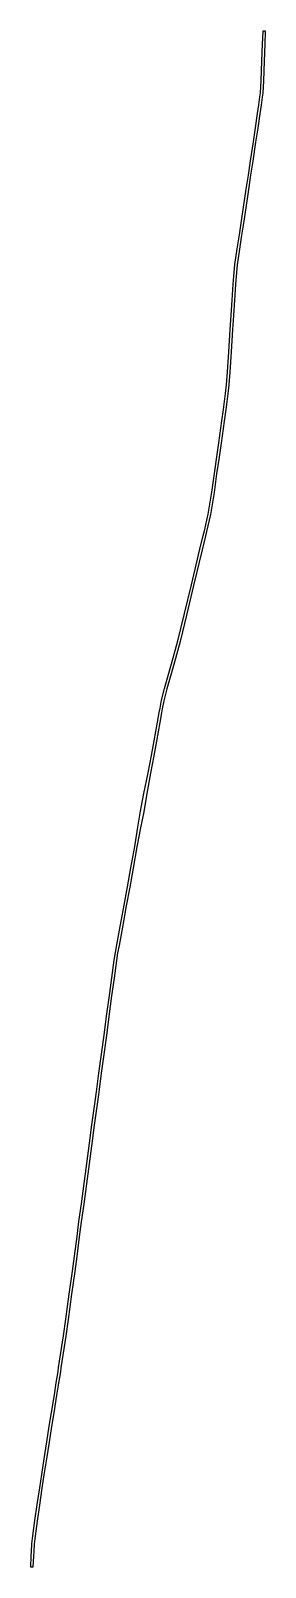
# Model space of a CAD drawing. Extents: x 193230 to 196285, y 723374 to 743354.
import ezdxf

# ---------------------------------------------------------------- set-up
doc = ezdxf.new("R2010")
doc.units = 0
doc.header["$MEASUREMENT"] = 0
doc.layers.add('M1200', color=7, linetype='Continuous')

msp = doc.modelspace()

# ---------------------------------------------------------------- linework, layer by layer
at = {"layer": 'M1200'}
msp.add_lwpolyline([(196255, 743354), (196285, 743353), (196285, 743345), (196278, 743180), (196270, 742958), (196260, 742703), (196251, 742544), (196245, 742491), (196231, 742386), (196214, 742272), (196187, 742088), (196159, 741904), (196122, 741658), (196094, 741474), (196067, 741290), (196031, 741053), (196005, 740877), (195977, 740695), (195950, 740514), (195920, 740311), (195904, 740160), (195897, 740057), (195889, 739914), (195883, 739850), (195871, 739652), (195859, 739469), (195840, 739178), (195821, 738915), (195808, 738748), (195798, 738634), (195783, 738530), (195769, 738427), (195748, 738278), (195708, 737992), (195682, 737810), (195651, 737592), (195617, 737349), (195571, 737064), (195521, 736843), (195507, 736784), (195463, 736605), (195351, 736140), (195261, 735770), (195175, 735414), (195093, 735112), (195003, 734795), (194964, 734641), (194944, 734538), (194934, 734483), (194911, 734360), (194867, 734116), (194832, 733924), (194791, 733698), (194742, 733434), (194702, 733196), (194660, 732991), (194614, 732740), (194563, 732463), (194519, 732219), (194475, 731977), (194424, 731698), (194380, 731461), (194362, 731365), (194346, 731264), (194315, 731036), (194284, 730803), (194248, 730534), (194215, 730288), (194182, 730043), (194149, 729797), (194116, 729551), (194091, 729367), (194058, 729121), (194026, 728884), (193991, 728621), (193956, 728359), (193956, 728359), (193920, 728097), (193889, 727864), (193863, 727670), (193829, 727414), (193803, 727220), (193763, 726923), (193741, 726759), (193719, 726596), (193686, 726379), (193647, 726132), (193621, 725969), (193616, 725917), (193592, 725768), (193567, 725610), (193530, 725381), (193502, 725203), (193469, 725002), (193436, 724782), (193403, 724575), (193377, 724401), (193346, 724183), (193316, 723975), (193288, 723777), (193277, 723677), (193270, 723577), (193267, 723520), (193260, 723374), (193230, 723375), (193237, 723522), (193240, 723579), (193247, 723679), (193258, 723781), (193286, 723980), (193316, 724188), (193348, 724406), (193373, 724579), (193406, 724786), (193439, 725006), (193472, 725208), (193501, 725385), (193538, 725615), (193563, 725773), (193586, 725921), (193591, 725972), (193617, 726136), (193657, 726383), (193689, 726600), (193711, 726763), (193733, 726927), (193773, 727224), (193799, 727418), (193833, 727674), (193859, 727868), (193891, 728101), (193926, 728363), (193961, 728625), (193996, 728888), (194028, 729125), (194061, 729371), (194086, 729555), (194119, 729801), (194152, 730047), (194185, 730292), (194218, 730538), (194254, 730807), (194285, 731040), (194316, 731268), (194333, 731370), (194351, 731467), (194394, 731704), (194445, 731982), (194489, 732224), (194534, 732468), (194585, 732745), (194627, 732997), (194658, 733205), (194701, 733437), (194761, 733704), (194802, 733929), (194837, 734121), (194882, 734365), (194904, 734488), (194915, 734544), (194935, 734648), (194974, 734802), (195064, 735120), (195146, 735422), (195232, 735777), (195322, 736147), (195434, 736612), (195477, 736791), (195491, 736850), (195542, 737069), (195587, 737353), (195622, 737596), (195652, 737814), (195678, 737996), (195719, 738282), (195739, 738431), (195754, 738534), (195768, 738638), (195778, 738751), (195791, 738917), (195810, 739180), (195829, 739471), (195841, 739654), (195853, 739852), (195867, 740059), (195874, 740162), (195890, 740315), (195920, 740518), (195948, 740700), (195975, 740882), (196002, 741058), (196037, 741294), (196065, 741478), (196092, 741662), (196129, 741908), (196157, 742092), (196185, 742276), (196202, 742390), (196215, 742495), (196221, 742546), (196230, 742705), (196240, 742959), (196248, 743181), (196255, 743346)], close=True, dxfattribs=at)

doc.saveas('drawing.dxf')
